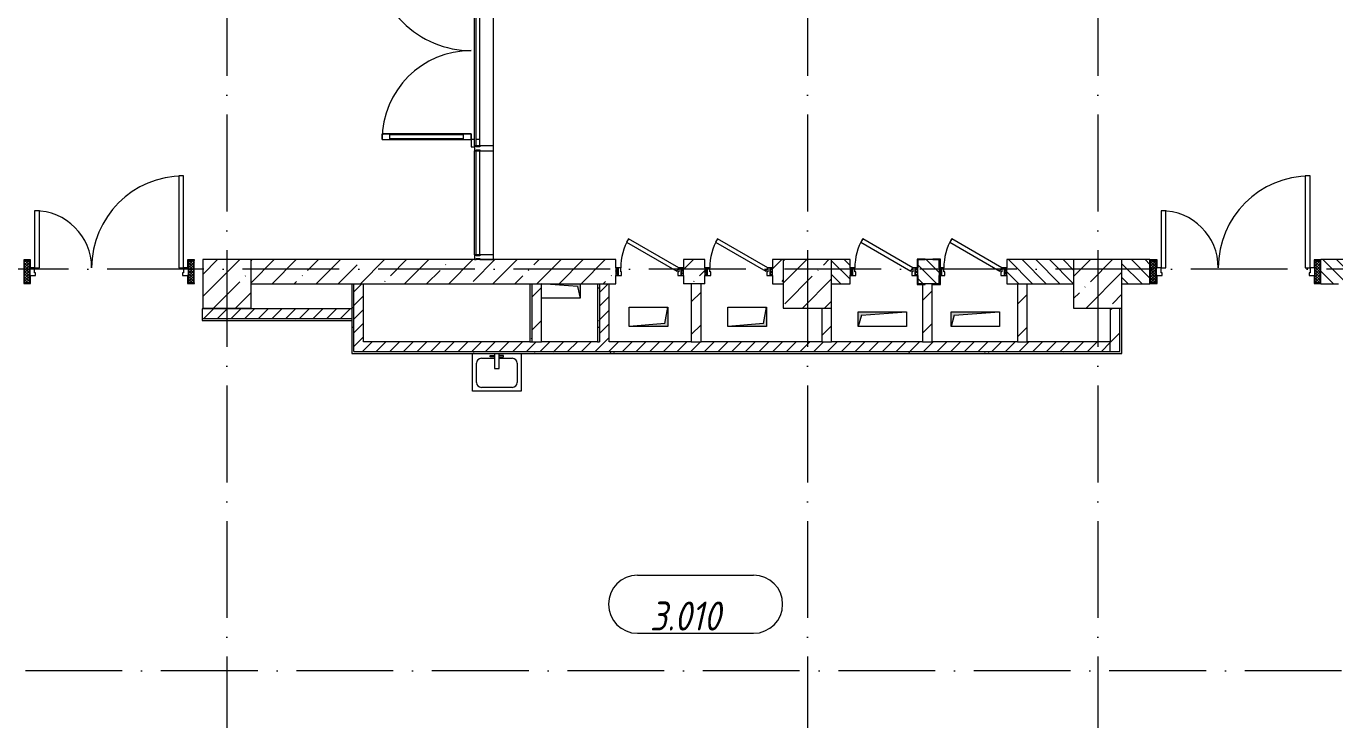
# Model space of a CAD drawing. Header units: millimetres. Extents: x -6467 to 106027, y -7090 to 195095.
# Drawn here: x 18985 to 32509, y 161040 to 168207 of the extents above; entities that cross this region are included whole.
import ezdxf

# ---------------------------------------------------------------- set-up
doc = ezdxf.new("R2010")
doc.units = ezdxf.units.MM
doc.linetypes.add('50_200_ШТРИХ_1Т_ш5_п1_п1_', pattern=[1400, 1000, -200, 0, -200])
for name, color, linetype, lineweight, true_color in [('A-AREA-IDEN-1', 7, 'Continuous', 9, 0xaaaaaa), ('A-GENM-1', 7, 'Continuous', 9, 0xaaaaaa), ('A-GENM-2', 7, 'Continuous', 20, 0xaaaaaa), ('I-WALL-1', 7, 'Continuous', 5, 0x787878), ('M-EQPM-1', 7, 'Continuous', 9, 0xaaaaaa), ('M-EQPM-2', 7, 'Continuous', 9, 0xe2e2e2), ('P-SANR-FIXT-1', 7, 'Continuous', 9, 0xaaaaaa), ('Оси-3', 7, '50_200_ШТРИХ_1Т_ш5_п1_п1_', 9, 0xaaaaaa)]:
    doc.layers.add(name, color=color, linetype=linetype, lineweight=lineweight, true_color=true_color)
for name, color, linetype, lineweight in [('A-DETL-GENF', 7, 'Continuous', 9), ('A-DOOR', 7, 'Continuous', 9), ('A-DOOR-2', 7, 'Continuous', 5), ('A-DOOR-FRAM', 7, 'Continuous', 9), ('A-DOOR-FRAM-2', 7, 'Continuous', 5), ('A-GLAZ-CWMG', 7, 'Continuous', 9), ('A-GLAZ-CWMG-1', 7, 'Continuous', 20), ('A-WALL', 7, 'Continuous', 5), ('A-WALL-FNSH-1', 7, 'Continuous', 5), ('I-WALL', 7, 'Continuous', 5), ('S-COLS', 7, 'Continuous', 9), ('S-COLS-1', 7, 'Continuous', 5)]:
    doc.layers.add(name, color=color, linetype=linetype, lineweight=lineweight)
doc.styles.add('ISOCPEUR_I_1', font='isocpeui.ttf', dxfattribs={"width": 0.85, "height": 2.5})
pattern_1 = [(135, (1456.41, 189.685), (-14.14214, -14.14214), []), (225, (1456.41, 189.685), (14.14214, -14.14214), [])]
pattern_2 = [(45, (-666.384, 189.685), (-14.1421, 14.1421), []), (135, (-666.384, 189.685), (-14.1421, -14.1421), [])]
pattern_3 = [(135, (1951.41, 189.685), (-14.14214, -14.14214), []), (225, (1951.41, 189.685), (14.14214, -14.14214), [])]
pattern_4 = [(45, (-171.384, 189.685), (-14.1421, 14.1421), []), (135, (-171.384, 189.685), (-14.1421, -14.1421), [])]
pattern_5 = [(45, (109.45, 102614.03), (-70.71068, 70.71068), [])]
pattern_6 = [(0, (109.45, 102614.03), (406.4, 101.6), [6.706, -298.094, 6.706, -298.094, -1625.6]), (0, (109.45, 102614.03), (406.4, 101.6), [-609.6, 6.706, -602.894, 6.706, -298.094, -711.2]), (0, (109.45, 102614.03), (406.4, 101.6), [-1524, 6.706, -196.494, 6.706, -501.294]), (120, (261.85, 102664.83), (-291.18818, 301.15272), [6.706, -298.094, 6.706, -298.094, -1625.6]), (120, (261.85, 102664.83), (-291.18818, 301.15272), [-609.6, 6.706, -602.894, 6.706, -298.094, -711.2]), (120, (261.85, 102664.83), (-291.18818, 301.15272), [-1524, 6.706, -196.494, 6.706, -501.294]), (240, (312.65, 102868.03), (-115.21182, -402.75272), [6.706, -298.094, 6.706, -298.094, -1625.6]), (240, (312.65, 102868.03), (-115.21182, -402.75272), [-609.6, 6.706, -602.894, 6.706, -298.094, -711.2]), (240, (312.65, 102868.03), (-115.21182, -402.75272), [-1524, 6.706, -196.494, 6.706, -501.294])]
pattern_7 = [(45, (109.45, 102614.03), (-169.7056, 169.7056), [])]

# ---------------------------------------------------------------- blocks, each defined once
blk = doc.blocks.new('BSC_Колонна _Прямоугольная - 500х500-V12-АИ_План этажа Радиаторы_3')
at = {"layer": 'S-COLS-1'}
h = blk.add_hatch(dxfattribs=at)
h.set_pattern_fill('FP_38', color=256, style=0, pattern_type=2)
h.set_pattern_definition([(45, (-26950, -62931.04), (-228.0985, 228.0985), []), (45, (-26721.9, -62931.04), (-228.0985, 228.0985), [403.225, -80.645, 6.706, -73.939])])
h.paths.add_polyline_path([(-250, -250), (250, -250), (250, 250), (-250, 250)])
for p, q in [((250, 250), (-250, 250)), ((-250, 250), (-250, -250)), ((250, -250), (250, 250)), ((-250, -250), (250, -250))]:
    blk.add_line(p, q, dxfattribs=at)
blk = doc.blocks.new('BSC_Колонна _Прямоугольная - 500х500-V85-АИ_План этажа Радиаторы_3')
at = {"layer": 'S-COLS-1'}
h = blk.add_hatch(dxfattribs=at)
h.set_pattern_fill('FP_113', color=256, style=0, pattern_type=2)
h.set_pattern_definition([(45, (-29950, -62931.04), (-228.0985, 228.0985), []), (45, (-29721.9, -62931.04), (-228.0985, 228.0985), [403.225, -80.645, 6.706, -73.939])])
h.paths.add_polyline_path([(-250, -250), (250, -250), (250, 250), (-250, 250)])
for p, q in [((250, 250), (-250, 250)), ((-250, 250), (-250, -250)), ((250, -250), (250, 250)), ((-250, -250), (250, -250))]:
    blk.add_line(p, q, dxfattribs=at)
blk = doc.blocks.new('BSC_Колонна _Прямоугольная - 500х500-V86-АИ_План этажа Радиаторы_3')
at = {"layer": 'S-COLS-1'}
h = blk.add_hatch(dxfattribs=at)
h.set_pattern_fill('FP_114', color=256, style=0, pattern_type=2)
h.set_pattern_definition([(45, (-20950, -62931.04), (-228.0985, 228.0985), []), (45, (-20721.9, -62931.04), (-228.0985, 228.0985), [403.225, -80.645, 6.706, -73.939])])
h.paths.add_polyline_path([(-250, -250), (250, -250), (250, 250), (-250, 250)])
for p, q in [((250, 250), (-250, 250)), ((-250, 250), (-250, -250)), ((250, -250), (250, 250)), ((-250, -250), (250, -250))]:
    blk.add_line(p, q, dxfattribs=at)
blk = doc.blocks.new('110_Дверь_СКБ_2Ст_Наружная1 - СОШ_Д-07_1760_1440_х2400мм_Все учебные помещения_ читальные залы_EIW30-25569166-АИ_План этажа Радиаторы_3')
at = {"layer": 'A-DOOR-2'}
h = blk.add_hatch(dxfattribs=at)
h.set_pattern_fill('FP_117', color=256, style=0, pattern_type=2)
h.set_pattern_definition(pattern_1)
h.paths.add_polyline_path([(899.5, -115), (899.5, 115), (839.5, 115), (839.5, -115)])
at = {"layer": 'A-DOOR-FRAM-2'}
h = blk.add_hatch(dxfattribs=at)
h.set_pattern_fill('FP_118', color=256, style=0, pattern_type=2)
h.set_pattern_definition(pattern_2)
h.paths.add_polyline_path([(-800.5, -115), (-800.5, 115), (-860.5, 115), (-860.5, -115)])
at = {"layer": 'A-DOOR'}
for p, q in [((789.5, 990), (739.5, 990)), ((739.5, 990), (739.5, 40)), ((789.5, 40), (789.5, 990)), ((-750.5, 630), (-750.5, 40)), ((-700.5, 630), (-750.5, 630)), ((-700.5, 40), (-700.5, 630)), ((-750.5, 40), (-700.5, 40)), ((739.5, 40), (789.5, 40))]:
    blk.add_line(p, q, dxfattribs=at)
at = {"layer": 'A-DOOR-2'}
for p, q in [((-792.5, 123), (-862.5, 123)), ((-862.5, 123), (-862.5, 115)), ((-862.5, 115), (-800.5, 115)), ((-800.5, 115), (-800.5, 40)), ((-800.5, 40), (-792.5, 40)), ((-792.5, 40), (-792.5, 123)), ((901.5, 123), (831.5, 123)), ((831.5, 123), (831.5, 40)), ((831.5, 40), (839.5, 40)), ((839.5, 40), (839.5, 115)), ((839.5, 115), (901.5, 115)), ((901.5, 115), (901.5, 123)), ((-862.5, -115), (-862.5, -123)), ((-800.5, -115), (-862.5, -115)), ((-862.5, -123), (-792.5, -123)), ((-792.5, -40), (-800.5, -40)), ((-800.5, -40), (-800.5, -115)), ((-792.5, -123), (-792.5, -40)), ((839.5, -40), (831.5, -40)), ((831.5, -40), (831.5, -123)), ((831.5, -123), (901.5, -123)), ((839.5, -115), (839.5, -40)), ((901.5, -115), (839.5, -115)), ((901.5, -123), (901.5, -115))]:
    blk.add_line(p, q, dxfattribs=at)
for centre, radius, start, end in [((789.5, 40), 950, 90, 180), ((-750.5, 40), 590, 0, 90)]:
    blk.add_arc(centre, radius, start, end, dxfattribs=at)
at = {"layer": 'A-DOOR-FRAM'}
for p, q in [((-800.5, 115), (-860.5, 115)), ((-860.5, 115), (-860.5, -115)), ((-800.5, -115), (-800.5, 115)), ((-750.5, 40), (-800.5, 40)), ((-800.5, 40), (-800.5, -40)), ((-750.5, -10), (-750.5, 40)), ((789.5, 40), (789.5, -10)), ((839.5, 40), (789.5, 40)), ((899.5, 115), (839.5, 115)), ((839.5, 115), (839.5, -115)), ((839.5, -40), (839.5, 40)), ((899.5, -115), (899.5, 115)), ((-860.5, -115), (-800.5, -115)), ((-800.5, -40), (-740.5, -40)), ((-740.5, -10), (-750.5, -10)), ((-740.5, -40), (-740.5, -10)), ((789.5, -10), (779.5, -10)), ((779.5, -10), (779.5, -40)), ((779.5, -40), (839.5, -40)), ((839.5, -115), (899.5, -115))]:
    blk.add_line(p, q, dxfattribs=at)
blk = doc.blocks.new('Прямоугольный импост - Импост структурный с накладкой - 180мм-20786484-АИ_План этажа Радиаторы_3')
at = {"layer": 'A-GLAZ-CWMG-1'}
for p, q in [((-50, 0), (-50, 17)), ((-50, 17), (0, 17)), ((-40, 0), (-50, 0)), ((-40, -40), (-40, 0)), ((0, 0), (-10, 0)), ((-10, 0), (-10, -40)), ((0, 17), (0, 0)), ((-50, -180), (-50, -40)), ((-50, -40), (-40, -40)), ((-10, -40), (0, -40)), ((0, -40), (0, -180)), ((0, -180), (-50, -180))]:
    blk.add_line(p, q, dxfattribs=at)
blk = doc.blocks.new('Прямоугольный импост - Импост структурный с накладкой - 180мм-22600704-АИ_План этажа Радиаторы_3')
at = {"layer": 'A-GLAZ-CWMG'}
for p, q in [((23508, 63231), (23508, 64306)), ((23525, 64306), (23565, 64306)), ((23525, 63231), (23525, 64306)), ((23565, 63231), (23565, 64306)), ((23705, 63231), (23705, 64306)), ((23565, 63231), (23525, 63231))]:
    blk.add_line(p, q, dxfattribs=at)
blk = doc.blocks.new('Дверь_Витражная_СКБ_2Ст - ДВВ_ДАО_СОШ_Коридор EIW15-23260352-АИ_План этажа Радиаторы_3')
at = {"layer": 'A-DETL-GENF'}
for p, q in [((-960, 40), (-960, 0)), ((-960, 0), (-960, 40)), ((960, 40), (960, 0)), ((960, 40), (960, 0)), ((-1035, -50), (-1035, -17)), ((-1035, -17), (-1035, -50)), ((-960, -50), (-1035, -50)), ((-1035, -50), (-960, -50)), ((-960, -17), (-960, -50)), ((-960, -50), (-960, -17)), ((-900, -50), (-960, -50)), ((-960, -1050), (-960, -50)), ((-900, -50), (-960, -50)), ((-960, -50), (-960, -1050)), ((-960, -130), (-900, -130)), ((-950, -970), (-950, -130)), ((-906, -970), (-906, -130)), ((-900, -1050), (-900, -50)), ((-900, -1050), (-900, -50)), ((900, -50), (960, -50)), ((900, -970), (900, -50)), ((900, -50), (900, -970)), ((960, -50), (900, -50)), ((960, -130), (900, -130)), ((906, -890), (906, -130)), ((950, -890), (950, -130)), ((960, -17), (960, -50)), ((960, -17), (960, -50)), ((960, -970), (960, -50)), ((960, -970), (960, -50)), ((960, -50), (1035, -50)), ((960, -50), (1035, -50)), ((1035, -50), (1035, -17)), ((1035, -50), (1035, -17)), ((960, -890), (900, -890)), ((-960, -970), (-900, -970)), ((-960, -1050), (-900, -1050)), ((-960, -1050), (-900, -1050)), ((960, -970), (900, -970)), ((900, -970), (960, -970))]:
    blk.add_line(p, q, dxfattribs=at)
at = {"layer": 'A-DOOR-2'}
for p, q in [((-960, -1050), (-960, -50)), ((960, -970), (960, -50))]:
    blk.add_line(p, q, dxfattribs=at)
for centre, radius, start, end in [((-960, -50), 1000, 270, 0), ((960, -50), 920, 180, 270)]:
    blk.add_arc(centre, radius, start, end, dxfattribs=at)
blk = doc.blocks.new('Прямоугольный импост - Импост структурный с накладкой - 180мм-21819183-АИ_План этажа Радиаторы_3')
at = {"layer": 'A-GLAZ-CWMG'}
for p, q in [((92320, 55378), (90270, 55378)), ((90270, 55198), (90270, 55238)), ((92320, 55238), (90270, 55238)), ((92320, 55198), (90270, 55198)), ((92320, 55181), (90270, 55181)), ((92320, 55238), (92320, 55198))]:
    blk.add_line(p, q, dxfattribs=at)
blk = doc.blocks.new('Прямоугольный импост - Импост структурный с накладкой - 180мм-20786475-АИ_План этажа Радиаторы_3')
at = {"layer": 'A-GLAZ-CWMG-1'}
for p, q in [((-25, 0), (-25, 17)), ((-25, 17), (25, 17)), ((-15, 0), (-25, 0)), ((-15, -40), (-15, 0)), ((25, 0), (15, 0)), ((15, 0), (15, -40)), ((25, 17), (25, 0)), ((-25, -180), (-25, -40)), ((-25, -40), (-15, -40)), ((15, -40), (25, -40)), ((25, -40), (25, -180)), ((25, -180), (-25, -180))]:
    blk.add_line(p, q, dxfattribs=at)
blk = doc.blocks.new('Канал вертикальный прямоугольный - Шахта - значок проема-24087326-АИ_План этажа Радиаторы_3')
at = {"layer": 'M-EQPM-2'}
blk.add_hatch(color=256, dxfattribs=at).paths.add_polyline_path([(200, 100), (-200, 100), (-200, -100), (-170, 70), (174, 98)])
at = {"layer": 'M-EQPM-1'}
for p, q in [((-200, -100), (-200, 100)), ((-200, 100), (200, 100)), ((-170, 70), (-200, -100)), ((-170, 70), (200, 100)), ((200, 100), (200, -100)), ((200, -100), (-200, -100))]:
    blk.add_line(p, q, dxfattribs=at)
blk = doc.blocks.new('110_Дверь_СКБ_1Ст_Внутренняя - ДОО_Д-22_Дв_700x2100h_Технический шкаф ЭОМ и СС EI30-25558609-АИ_План этажа Радиаторы_3')
at = {"layer": 'A-DOOR-2'}
h = blk.add_hatch(dxfattribs=at)
h.set_pattern_fill('FP_137', color=256, style=0, pattern_type=2)
h.set_pattern_definition(pattern_3)
h.paths.add_polyline_path([(362, -40), (362, 40), (337, 40), (337, -40)])
at = {"layer": 'A-DOOR-FRAM-2'}
h = blk.add_hatch(dxfattribs=at)
h.set_pattern_fill('FP_138', color=256, style=0, pattern_type=2)
h.set_pattern_definition(pattern_4)
h.paths.add_polyline_path([(-313, -40), (-313, 40), (-338, 40), (-338, -40)])
at = {"layer": 'A-DOOR'}
for p, q in [((-207, 340), (-227, 305)), ((-227, 305), (292, 5)), ((312, 40), (-207, 340)), ((292, 5), (312, 40))]:
    blk.add_line(p, q, dxfattribs=at)
at = {"layer": 'A-DOOR-2'}
blk.add_arc((312, 40), 600, 150, 180, dxfattribs=at)
at = {"layer": 'A-DOOR-FRAM'}
for p, q in [((-313, 40), (-338, 40)), ((-338, 40), (-338, -40)), ((-288, 40), (-313, 40)), ((-313, 40), (-313, -40)), ((-313, -40), (-313, 40)), ((-288, 0), (-288, 40)), ((-278, 0), (-288, 0)), ((-278, -40), (-278, 0)), ((312, 0), (302, 0)), ((302, 0), (302, -40)), ((312, 40), (312, 0)), ((337, 40), (312, 40)), ((337, -40), (337, 40)), ((362, 40), (337, 40)), ((337, 40), (337, -40)), ((362, -40), (362, 40)), ((-338, -40), (-313, -40)), ((-313, -40), (-278, -40)), ((302, -40), (337, -40)), ((337, -40), (362, -40))]:
    blk.add_line(p, q, dxfattribs=at)
blk = doc.blocks.new('Канал вертикальный прямоугольный - Шахта - значок проема-24087324-АИ_План этажа Радиаторы_3')
at = {"layer": 'M-EQPM-2'}
blk.add_hatch(color=256, dxfattribs=at).paths.add_polyline_path([(-250, 75), (-250, -75), (-218, 42), (250, 75), (-78, 75)])
at = {"layer": 'M-EQPM-1'}
for p, q in [((-250, -75), (-250, 75)), ((-250, 75), (250, 75)), ((-218, 42), (-250, -75)), ((-218, 42), (250, 75)), ((250, 75), (250, -75)), ((250, -75), (-250, -75))]:
    blk.add_line(p, q, dxfattribs=at)
blk = doc.blocks.new('110_Дверь_СКБ_1Ст_Внутренняя - ДОО_Д-22_Дв_700x2100h_Технический шкаф ЭОМ и СС EI30-25558325-АИ_План этажа Радиаторы_3')
at = {"layer": 'A-DOOR-2'}
h = blk.add_hatch(dxfattribs=at)
h.set_pattern_fill('FP_137', color=256, style=0, pattern_type=2)
h.set_pattern_definition(pattern_3)
h.paths.add_polyline_path([(362, -40), (362, 40), (337, 40), (337, -40)])
at = {"layer": 'A-DOOR-FRAM-2'}
h = blk.add_hatch(dxfattribs=at)
h.set_pattern_fill('FP_138', color=256, style=0, pattern_type=2)
h.set_pattern_definition(pattern_4)
h.paths.add_polyline_path([(-313, -40), (-313, 40), (-338, 40), (-338, -40)])
at = {"layer": 'A-DOOR'}
for p, q in [((-207, 340), (-227, 305)), ((-227, 305), (292, 5)), ((312, 40), (-207, 340)), ((292, 5), (312, 40))]:
    blk.add_line(p, q, dxfattribs=at)
at = {"layer": 'A-DOOR-2'}
blk.add_arc((312, 40), 600, 150, 180, dxfattribs=at)
at = {"layer": 'A-DOOR-FRAM'}
for p, q in [((-313, 40), (-338, 40)), ((-338, 40), (-338, -40)), ((-288, 40), (-313, 40)), ((-313, 40), (-313, -40)), ((-313, -40), (-313, 40)), ((-288, 0), (-288, 40)), ((-278, 0), (-288, 0)), ((-278, -40), (-278, 0)), ((312, 0), (302, 0)), ((302, 0), (302, -40)), ((312, 40), (312, 0)), ((337, 40), (312, 40)), ((337, -40), (337, 40)), ((362, 40), (337, 40)), ((337, 40), (337, -40)), ((362, -40), (362, 40)), ((-338, -40), (-313, -40)), ((-313, -40), (-278, -40)), ((302, -40), (337, -40)), ((337, -40), (362, -40))]:
    blk.add_line(p, q, dxfattribs=at)
blk = doc.blocks.new('110_Дверь_СКБ_2Ст_Наружная1 - СОШ_Д-07_1760_1440_х2400мм_Все учебные помещения_ читальные залы_EIW30-26087495-АИ_План этажа Радиаторы_3')
at = {"layer": 'A-DOOR-2'}
h = blk.add_hatch(dxfattribs=at)
h.set_pattern_fill('FP_117', color=256, style=0, pattern_type=2)
h.set_pattern_definition(pattern_1)
h.paths.add_polyline_path([(899.5, -115), (899.5, 115), (839.5, 115), (839.5, -115)])
at = {"layer": 'A-DOOR-FRAM-2'}
h = blk.add_hatch(dxfattribs=at)
h.set_pattern_fill('FP_118', color=256, style=0, pattern_type=2)
h.set_pattern_definition(pattern_2)
h.paths.add_polyline_path([(-800.5, -115), (-800.5, 115), (-860.5, 115), (-860.5, -115)])
at = {"layer": 'A-DOOR'}
for p, q in [((789.5, 990), (739.5, 990)), ((739.5, 990), (739.5, 40)), ((789.5, 40), (789.5, 990)), ((-750.5, 630), (-750.5, 40)), ((-700.5, 630), (-750.5, 630)), ((-700.5, 40), (-700.5, 630)), ((-750.5, 40), (-700.5, 40)), ((739.5, 40), (789.5, 40))]:
    blk.add_line(p, q, dxfattribs=at)
at = {"layer": 'A-DOOR-2'}
for p, q in [((-792.5, 123), (-862.5, 123)), ((-862.5, 123), (-862.5, 115)), ((-862.5, 115), (-800.5, 115)), ((-800.5, 115), (-800.5, 40)), ((-800.5, 40), (-792.5, 40)), ((-792.5, 40), (-792.5, 123)), ((901.5, 123), (831.5, 123)), ((831.5, 123), (831.5, 40)), ((831.5, 40), (839.5, 40)), ((839.5, 40), (839.5, 115)), ((839.5, 115), (901.5, 115)), ((901.5, 115), (901.5, 123)), ((-862.5, -115), (-862.5, -123)), ((-800.5, -115), (-862.5, -115)), ((-862.5, -123), (-792.5, -123)), ((-792.5, -40), (-800.5, -40)), ((-800.5, -40), (-800.5, -115)), ((-792.5, -123), (-792.5, -40)), ((839.5, -40), (831.5, -40)), ((831.5, -40), (831.5, -123)), ((831.5, -123), (901.5, -123)), ((839.5, -115), (839.5, -40)), ((901.5, -115), (839.5, -115)), ((901.5, -123), (901.5, -115))]:
    blk.add_line(p, q, dxfattribs=at)
for centre, radius, start, end in [((789.5, 40), 950, 90, 180), ((-750.5, 40), 590, 0, 90)]:
    blk.add_arc(centre, radius, start, end, dxfattribs=at)
at = {"layer": 'A-DOOR-FRAM'}
for p, q in [((-800.5, 115), (-860.5, 115)), ((-860.5, 115), (-860.5, -115)), ((-800.5, -115), (-800.5, 115)), ((-750.5, 40), (-800.5, 40)), ((-800.5, 40), (-800.5, -40)), ((-750.5, -10), (-750.5, 40)), ((789.5, 40), (789.5, -10)), ((839.5, 40), (789.5, 40)), ((899.5, 115), (839.5, 115)), ((839.5, 115), (839.5, -115)), ((839.5, -40), (839.5, 40)), ((899.5, -115), (899.5, 115)), ((-860.5, -115), (-800.5, -115)), ((-800.5, -40), (-740.5, -40)), ((-740.5, -10), (-750.5, -10)), ((-740.5, -40), (-740.5, -10)), ((789.5, -10), (779.5, -10)), ((779.5, -10), (779.5, -40)), ((779.5, -40), (839.5, -40)), ((839.5, -115), (899.5, -115))]:
    blk.add_line(p, q, dxfattribs=at)
blk = doc.blocks.new('Канал вертикальный прямоугольный - Шахта - значок проема-24087328-АИ_План этажа Радиаторы_3')
at = {"layer": 'M-EQPM-2'}
blk.add_hatch(color=256, dxfattribs=at).paths.add_polyline_path([(75, 200), (-75, 200), (-75, -200), (-47.5, 172.5)])
at = {"layer": 'M-EQPM-1'}
for p, q in [((-75, -200), (-75, 200)), ((-75, 200), (75, 200)), ((-47.5, 172.5), (-75, -200)), ((-47.5, 172.5), (75, 200)), ((75, 200), (75, -200)), ((75, -200), (-75, -200))]:
    blk.add_line(p, q, dxfattribs=at)
blk = doc.blocks.new('SND_2D_Раковина1 - 400х300-V277-АИ_План этажа Радиаторы_3')
at = {"layer": 'P-SANR-FIXT-1'}
for p, q in [((-250, -220), (-250, 170)), ((-70, 150), (-25, 150)), ((-70, 135), (-70, 150)), ((-25, 170), (-25, 15)), ((25, 15), (25, 170)), ((70, 150), (25, 150)), ((70, 135), (70, 150)), ((250, 170), (250, -220)), ((-210, -130), (-210, 70)), ((-160, 120), (-25, 120)), ((-25, 135), (-70, 135)), ((-25, 15), (25, 15)), ((25, 135), (70, 135)), ((25, 120), (160, 120)), ((210, 70), (210, -130)), ((250, -220), (-250, -220)), ((160, -180), (-160, -180))]:
    blk.add_line(p, q, dxfattribs=at)
for centre, start, end in [((-160, 70), 90, 180), ((160, 70), 0, 90), ((-160, -130), 180, 270), ((160, -130), 270, 0)]:
    blk.add_arc(centre, 50, start, end, dxfattribs=at)
blk = doc.blocks.new('АР_Перемычка1 - АР_Перемычка-26087530-АИ_План этажа Радиаторы_3')
at = {"layer": 'A-GENM-1'}
blk.add_line((-300, -125), (-292, -125), dxfattribs=at)
blk = doc.blocks.new('Фахверк _газобетон торцы_822 - Фахверк _газобетон торцы_-25910289-АИ_План этажа Радиаторы_3')
at = {"layer": 'A-GENM-2'}
for p, q in [((-31025, 11135), (-31106, 11135)), ((-31106, 11135), (-31106, 11054)), ((-31100, 11054), (-31100, 11129)), ((-31100, 11129), (-31025, 11129)), ((-31025, 11129), (-31025, 11135)), ((-31106, 11054), (-31100, 11054)), ((-31100, 10954), (-31106, 10954)), ((-31106, 10954), (-31106, 10873)), ((-31106, 10873), (-31025, 10873)), ((-31100, 10879), (-31100, 10954)), ((-31025, 10879), (-31100, 10879)), ((-31025, 10873), (-31025, 10879))]:
    blk.add_line(p, q, dxfattribs=at)
blk = doc.blocks.new('Фахверк _газобетон торцы_823 - Фахверк _газобетон торцы_-25910442-АИ_План этажа Радиаторы_3')
at = {"layer": 'A-GENM-2'}
for p, q in [((41046, 11135), (40965, 11135)), ((40965, 11135), (40965, 11129)), ((40965, 11129), (41040, 11129)), ((41040, 11129), (41040, 11054)), ((41046, 11054), (41046, 11135)), ((41040, 11054), (41046, 11054)), ((41040, 10879), (40965, 10879)), ((40965, 10879), (40965, 10873)), ((40965, 10873), (41046, 10873)), ((41040, 10954), (41040, 10879)), ((41046, 10954), (41040, 10954)), ((41046, 10873), (41046, 10954))]:
    blk.add_line(p, q, dxfattribs=at)
blk = doc.blocks.new('AAR_СКБ_Марка_помещения_1_5 ммп - Номер-27962133-АИ_План этажа Радиаторы_3')
at = {"layer": 'A-AREA-IDEN-1'}
for p, q in [((-2.987, 3), (3.013, 3)), ((-2.987, 0), (3.013, 0))]:
    blk.add_line(p, q, dxfattribs=at)
for centre, start, end in [((-2.987, 1.5), 90, 270), ((3.013, 1.5), 270, 90)]:
    blk.add_arc(centre, 1.5, start, end, dxfattribs=at)

msp = doc.modelspace()

# ---------------------------------------------------------------- hatches: boundary and pattern name
at = {"layer": 'A-WALL'}
h = msp.add_hatch(dxfattribs=at)
h.set_pattern_fill('FP_1', color=256, style=0, pattern_type=2)
h.set_pattern_definition([(45, (109.45, 102614.03), (-228.0985, 228.0985), []), (45, (337.55, 102614.03), (-228.0985, 228.0985), [403.225, -80.645, 6.706, -73.939])])
h.paths.add_polyline_path([(26699, 165545), (26809, 165545), (26809, 165795), (26699, 165795), (26699, 165630)])
h.paths.add_polyline_path([(24909, 165545), (25079, 165545), (25079, 165795), (21309, 165795), (21309, 165545), (24889, 165545)])
h.paths.add_polyline_path([(25859, 165545), (25999, 165545), (25999, 165795), (25779, 165795), (25779, 165545)])
at = {"layer": 'I-WALL'}
h = msp.add_hatch(dxfattribs=at)
h.set_pattern_fill('FP_2', color=256, style=0, pattern_type=2)
h.set_pattern_definition([(135, (109.45, 102614.03), (-70.71068, -70.71068), [])])
h.paths.add_polyline_path([(38809, 165545), (38809, 165795), (36309, 165795), (36309, 165545)])
h.paths.add_polyline_path([(34789, 165545), (35809, 165545), (35809, 165795), (34769, 165795), (34769, 165545)])
h.paths.add_polyline_path([(32982, 165545), (32982, 165547), (32982, 165795), (32366, 165793), (32366, 165545), (32796, 165545)])
h.paths.add_polyline_path([(29229, 165545), (29809, 165545), (29809, 165795), (29119, 165795), (29119, 165545)])
h.paths.add_polyline_path([(30599, 165545), (30599, 165795), (30309, 165795), (30309, 165545)])
h.paths.add_polyline_path([(28199, 165545), (28419, 165545), (28419, 165795), (28199, 165795), (28199, 165630)])
h.paths.add_polyline_path([(27499, 165545), (27499, 165795), (27309, 165795), (27309, 165545)])
h = msp.add_hatch(dxfattribs=at)
h.set_pattern_fill('FP_5', color=256, style=0, pattern_type=2)
h.set_pattern_definition(pattern_5)
h.paths.add_polyline_path([(22470, 164945), (22470, 165545), (22370, 165545), (22370, 164945)])
h = msp.add_hatch(dxfattribs=at)
h.set_pattern_fill('FP_4', color=256, style=0, pattern_type=2)
h.set_pattern_definition(pattern_7)
h.paths.add_polyline_path([(24309, 164945), (24309, 165545), (24209, 165545), (24209, 164945)])
h = msp.add_hatch(dxfattribs=at)
h.set_pattern_fill('FP_5', color=256, style=0, pattern_type=2)
h.set_pattern_definition(pattern_5)
h.paths.add_polyline_path([(25009, 164945), (25009, 165545), (24909, 165545), (24909, 164945)])
h = msp.add_hatch(dxfattribs=at)
h.set_pattern_fill('FP_4', color=256, style=0, pattern_type=2)
h.set_pattern_definition(pattern_7)
h.paths.add_polyline_path([(25959, 164945), (25959, 165545), (25859, 165545), (25859, 164945)])
h = msp.add_hatch(dxfattribs=at)
h.set_pattern_fill('FP_4', color=256, style=0, pattern_type=2)
h.set_pattern_definition(pattern_7)
h.paths.add_polyline_path([(28349, 164945), (28349, 165545), (28249, 165545), (28249, 164945)])
h = msp.add_hatch(dxfattribs=at)
h.set_pattern_fill('FP_4', color=256, style=0, pattern_type=2)
h.set_pattern_definition(pattern_7)
h.paths.add_polyline_path([(29329, 164945), (29329, 165545), (29229, 165545), (29229, 164945)])
h = msp.add_hatch(dxfattribs=at)
h.set_pattern_fill('FP_5', color=256, style=0, pattern_type=2)
h.set_pattern_definition(pattern_5)
h.paths.add_polyline_path([(22350, 165185), (22350, 165285), (20804, 165285), (20804, 165185)])
h = msp.add_hatch(dxfattribs=at)
h.set_pattern_fill('FP_4', color=256, style=0, pattern_type=2)
h.set_pattern_definition(pattern_7)
h.paths.add_polyline_path([(27309, 164945), (27309, 165295), (27209, 165295), (27209, 164945)])
h = msp.add_hatch(dxfattribs=at)
h.set_pattern_fill('FP_4', color=256, style=0, pattern_type=2)
h.set_pattern_definition(pattern_7)
h.paths.add_polyline_path([(30289, 164845), (30289, 165295), (30189, 165295), (30189, 164845)])
h = msp.add_hatch(dxfattribs=at)
h.set_pattern_fill('FP_5', color=256, style=0, pattern_type=2)
h.set_pattern_definition(pattern_5)
h.paths.add_polyline_path([(30189, 164845), (30189, 164945), (22370, 164945), (22370, 164845), (29342, 164845)])
at = {"layer": 'I-WALL-1'}
h = msp.add_hatch(dxfattribs=at)
h.set_pattern_fill('FP_3', color=256, style=0, pattern_type=2)
h.set_pattern_definition(pattern_6)
h.paths.add_polyline_path([(22370, 164845), (22370, 165545), (22350, 165545), (22350, 164845)])
h = msp.add_hatch(dxfattribs=at)
h.set_pattern_fill('FP_3', color=256, style=0, pattern_type=2)
h.set_pattern_definition(pattern_6)
h.paths.add_polyline_path([(24209, 164945), (24209, 165545), (24189, 165545), (24189, 164945)])
h = msp.add_hatch(dxfattribs=at)
h.set_pattern_fill('FP_3', color=256, style=0, pattern_type=2)
h.set_pattern_definition(pattern_6)
h.paths.add_polyline_path([(24909, 164945), (24909, 165545), (24889, 165545), (24889, 164945)])
h = msp.add_hatch(dxfattribs=at)
h.set_pattern_fill('FP_3', color=256, style=0, pattern_type=2)
h.set_pattern_definition(pattern_6)
h.paths.add_polyline_path([(30309, 164825), (30309, 165295), (30289, 165295), (30289, 164825)])
h = msp.add_hatch(dxfattribs=at)
h.set_pattern_fill('FP_3', color=256, style=0, pattern_type=2)
h.set_pattern_definition(pattern_6)
h.paths.add_polyline_path([(22350, 165165), (22350, 165185), (20804, 165185), (20804, 165165)])
h = msp.add_hatch(dxfattribs=at)
h.set_pattern_fill('FP_3', color=256, style=0, pattern_type=2)
h.set_pattern_definition(pattern_6)
h.paths.add_polyline_path([(30189, 164825), (30289, 164825), (30289, 164845), (22350, 164845), (22350, 164825), (29342, 164825)])

# ---------------------------------------------------------------- linework, layer by layer
at = {"layer": 'A-WALL'}
for p, q in [((25079, 165795), (21309, 165795)), ((25079, 165710), (25079, 165795)), ((25999, 165795), (25779, 165795)), ((25779, 165795), (25779, 165710)), ((25999, 165710), (25999, 165795)), ((26809, 165795), (26699, 165795)), ((26699, 165795), (26699, 165710)), ((27499, 165795), (27309, 165795)), ((27499, 165710), (27499, 165795)), ((28419, 165795), (28199, 165795)), ((28199, 165795), (28199, 165710)), ((28419, 165710), (28419, 165795)), ((29809, 165795), (29119, 165795)), ((29119, 165795), (29119, 165710)), ((30599, 165795), (30309, 165795)), ((30599, 165545), (30599, 165795)), ((32984, 165795), (32364, 165795)), ((21309, 165545), (24309, 165545)), ((22370, 164845), (22370, 165545)), ((24209, 165545), (24209, 164945)), ((24709, 165545), (25079, 165545)), ((24909, 165545), (24909, 164945)), ((25079, 165545), (25079, 165630)), ((25779, 165630), (25779, 165545)), ((25999, 165545), (25779, 165545)), ((25999, 165545), (25999, 165630)), ((26699, 165630), (26699, 165545)), ((26699, 165545), (26809, 165545)), ((27309, 165545), (27499, 165545)), ((27499, 165545), (27499, 165630)), ((28199, 165630), (28199, 165545)), ((28419, 165545), (28199, 165545)), ((28419, 165545), (28419, 165630)), ((29119, 165630), (29119, 165545)), ((29119, 165545), (29809, 165545)), ((30309, 165545), (30599, 165545)), ((32364, 165545), (32546, 165545)), ((30289, 164845), (30289, 165295)), ((20804, 165185), (22350, 165185)), ((24189, 164945), (24309, 164945)), ((24889, 164945), (24909, 164945)), ((25859, 164945), (25959, 164945)), ((27209, 164945), (27309, 164945)), ((28249, 164945), (28349, 164945)), ((29229, 164945), (29329, 164945)), ((30189, 164845), (30189, 164945)), ((22370, 164845), (30289, 164845))]:
    msp.add_line(p, q, dxfattribs=at)
at = {"layer": 'A-WALL-FNSH-1'}
for p, q in [((22350, 165545), (22350, 164825)), ((22470, 164945), (22470, 165545)), ((24189, 165545), (24189, 164945)), ((24309, 164945), (24309, 165545)), ((24889, 165545), (24889, 164945)), ((25009, 164945), (25009, 165545)), ((25859, 165545), (25859, 164945)), ((25959, 164945), (25959, 165545)), ((28249, 165545), (28249, 164945)), ((28349, 164945), (28349, 165545)), ((29229, 165545), (29229, 164945)), ((29329, 164945), (29329, 165545)), ((22350, 165285), (20804, 165285)), ((20804, 165285), (20804, 165165)), ((27209, 165295), (27209, 164945)), ((27309, 164945), (27309, 165295)), ((30189, 165295), (30189, 164945)), ((30309, 164825), (30309, 165295)), ((20804, 165165), (22350, 165165)), ((24189, 164945), (22470, 164945)), ((24889, 164945), (24309, 164945)), ((25859, 164945), (25009, 164945)), ((27209, 164945), (25959, 164945)), ((28249, 164945), (27309, 164945)), ((29229, 164945), (28349, 164945)), ((30189, 164945), (29329, 164945)), ((22350, 164825), (30309, 164825))]:
    msp.add_line(p, q, dxfattribs=at)
at = {"layer": 'Оси-3'}
for p, q in [((21059, 193895), (21059, 155072)), ((27059, 193895), (27059, 155072)), ((30059, 193895), (30059, 155072)), ((104827, 165695), (-5158, 165695)), ((74582, 161545), (-5158, 161545))]:
    msp.add_line(p, q, dxfattribs=at)

# ---------------------------------------------------------------- block references
at = {"layer": 'A-AREA-IDEN-1', "xscale": 199.9999999999999, "yscale": 199.9999999999999, "zscale": 199.9999999999999}
msp.add_blockref('AAR_СКБ_Марка_помещения_1_5 ммп - Номер-27962133-АИ_План этажа Радиаторы_3', (25900, 161934), dxfattribs=at)
at = {"layer": 'A-DOOR-2', "rotation": 269.9999999999999}
msp.add_blockref('Дверь_Витражная_СКБ_2Ст - ДВВ_ДАО_СОШ_Коридор EIW15-23260352-АИ_План этажа Радиаторы_3', (23634, 167995), dxfattribs=at)
at = {"layer": 'A-DOOR-2'}
for name, p in [('110_Дверь_СКБ_2Ст_Наружная1 - СОШ_Д-07_1760_1440_х2400мм_Все учебные помещения_ читальные залы_EIW30-25569166-АИ_План этажа Радиаторы_3', (19822, 165670)), ('110_Дверь_СКБ_2Ст_Наружная1 - СОШ_Д-07_1760_1440_х2400мм_Все учебные помещения_ читальные залы_EIW30-26087495-АИ_План этажа Радиаторы_3', (31465, 165670)), ('110_Дверь_СКБ_1Ст_Внутренняя - ДОО_Д-22_Дв_700x2100h_Технический шкаф ЭОМ и СС EI30-25558609-АИ_План этажа Радиаторы_3', (25417, 165670)), ('110_Дверь_СКБ_1Ст_Внутренняя - ДОО_Д-22_Дв_700x2100h_Технический шкаф ЭОМ и СС EI30-25558609-АИ_План этажа Радиаторы_3', (26337, 165670)), ('110_Дверь_СКБ_1Ст_Внутренняя - ДОО_Д-22_Дв_700x2100h_Технический шкаф ЭОМ и СС EI30-25558325-АИ_План этажа Радиаторы_3', (27837, 165670)), ('110_Дверь_СКБ_1Ст_Внутренняя - ДОО_Д-22_Дв_700x2100h_Технический шкаф ЭОМ и СС EI30-25558325-АИ_План этажа Радиаторы_3', (28757, 165670))]:
    msp.add_blockref(name, p, dxfattribs=at)
at = {"layer": 'A-GENM-1', "rotation": 180}
for name, p in [('Фахверк _газобетон торцы_823 - Фахверк _газобетон торцы_-25910442-АИ_План этажа Радиаторы_3', (69239, 176674)), ('Фахверк _газобетон торцы_822 - Фахверк _газобетон торцы_-25910289-АИ_План этажа Радиаторы_3', (-2671, 176674))]:
    msp.add_blockref(name, p, dxfattribs=at)
at = {"layer": 'A-GENM-1'}
msp.add_blockref('АР_Перемычка1 - АР_Перемычка-26087530-АИ_План этажа Радиаторы_3', (30604, 165670), dxfattribs=at)
at = {"layer": 'A-GLAZ-CWMG', "rotation": 270.0000000000002}
msp.add_blockref('Прямоугольный импост - Импост структурный с накладкой - 180мм-21819183-АИ_План этажа Радиаторы_3', (-31564, 259290), dxfattribs=at)
at = {"layer": 'A-GLAZ-CWMG', "extrusion": (0, 0, -1), "rotation": 270.0000000000001}
for name, p in [('Прямоугольный импост - Импост структурный с накладкой - 180мм-20786475-АИ_План этажа Радиаторы_3', (-23634, 166945)), ('Прямоугольный импост - Импост структурный с накладкой - 180мм-20786484-АИ_План этажа Радиаторы_3', (-23634, 165795))]:
    msp.add_blockref(name, p, dxfattribs=at)
at = {"layer": 'A-GLAZ-CWMG'}
msp.add_blockref('Прямоугольный импост - Импост структурный с накладкой - 180мм-22600704-АИ_План этажа Радиаторы_3', (109, 102614), dxfattribs=at)
at = {"layer": 'M-EQPM-1'}
for name, p, rotation in [('Канал вертикальный прямоугольный - Шахта - значок проема-24087328-АИ_План этажа Радиаторы_3', (24509, 165470), 269.9999999999993), ('Канал вертикальный прямоугольный - Шахта - значок проема-24087326-АИ_План этажа Радиаторы_3', (25416, 165205), 180), ('Канал вертикальный прямоугольный - Шахта - значок проема-24087326-АИ_План этажа Радиаторы_3', (26436, 165205), 180)]:
    msp.add_blockref(name, p, dxfattribs=dict(at, rotation=rotation))
for p in [(27834, 165180), (28794, 165180)]:
    msp.add_blockref('Канал вертикальный прямоугольный - Шахта - значок проема-24087324-АИ_План этажа Радиаторы_3', p, dxfattribs=at)
at = {"layer": 'P-SANR-FIXT-1'}
msp.add_blockref('SND_2D_Раковина1 - 400х300-V277-АИ_План этажа Радиаторы_3', (23849, 164655), dxfattribs=at)
at = {"layer": 'S-COLS'}
for name, p in [('BSC_Колонна _Прямоугольная - 500х500-V86-АИ_План этажа Радиаторы_3', (21059, 165545)), ('BSC_Колонна _Прямоугольная - 500х500-V12-АИ_План этажа Радиаторы_3', (27059, 165545)), ('BSC_Колонна _Прямоугольная - 500х500-V85-АИ_План этажа Радиаторы_3', (30059, 165545))]:
    msp.add_blockref(name, p, dxfattribs=at)

# ---------------------------------------------------------------- texts
at = {"layer": 'A-AREA-IDEN-1', "insert": (25796, 161962), "char_height": 300, "width": 900, "attachment_point": 8, "line_spacing_factor": 1.139951, "style": 'ISOCPEUR_I_1'}
msp.add_mtext('\\pxqc,t8.46667,16.93333,25.4,33.86667,42.33333,50.8,59.26667,67.73333,76.2,84.66667,93.13333,101.6,110.06667,118.53333,127,135.46667,143.93333,152.4,160.86667,169.33333,177.8,186.26667,194.73333,203.2,211.66667,220.13333,228.6,237.06667,245.53333,254,262.46667,270.93333;{3.010}', dxfattribs=at)

doc.saveas('drawing.dxf')
